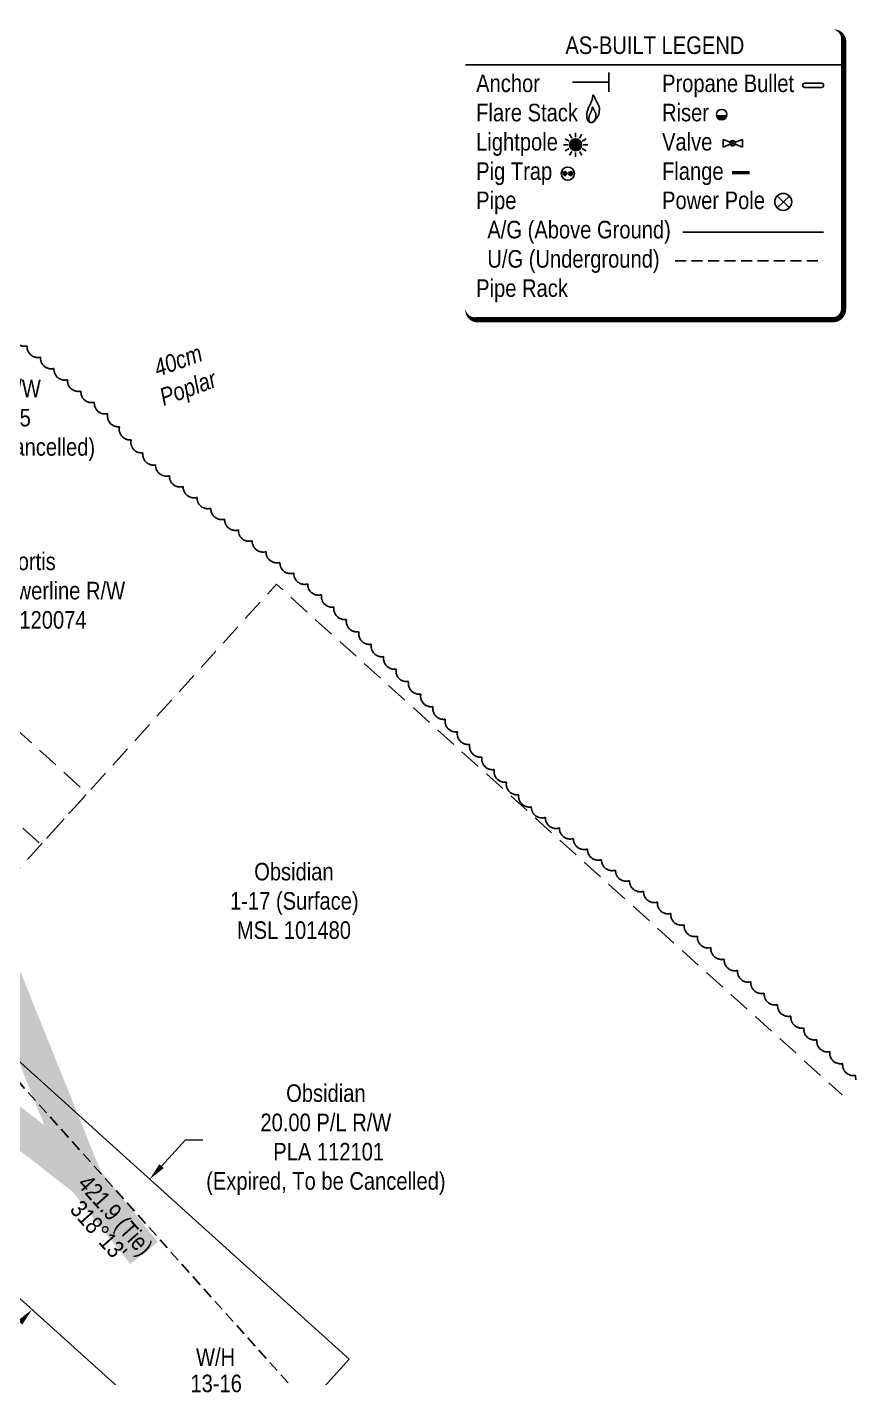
# Model space of a CAD drawing. Extents: x 603322 to 609639, y 5878497 to 5882872.
# Drawn here: x 607420 to 607892, y 5879057 to 5879826 of the extents above; entities that cross this region are included whole.
import ezdxf

# ---------------------------------------------------------------- set-up
doc = ezdxf.new("R2010")
doc.units = 0
doc.header["$LTSCALE"] = 5
doc.header["$PDSIZE"] = 0.5
for name, pattern in [('0', [1, 1, 0]), ('foc-ACCESSROAD', [3.75, 2.5, -1.25]), ('foc-FLOWLINE', [3.75, 2.5, -1.25]), ('foc-TIELINE', [1.875, 1.25, -0.625]), ('POWERLINE5', [7.8, 2.4, -0.6, 0.6, -0.6, 0.6, -0.6, 2.4]), ('UG_PIPE', [1.875, 1.25, -0.625])]:
    doc.linetypes.add(name, pattern=pattern)
doc.layers.get('Defpoints').update_dxf_attribs({"color": 9})
doc.layers.add('AS-PIPE-AG', color=7, linetype='Continuous', true_color=0x7d00fa)
for name, color, linetype in [('AS-PIPE-UG', 44, 'UG_PIPE'), ('AS-POWER-EXISTING', 72, 'POWERLINE5'), ('AS-ROADS', 254, 'Continuous'), ('AS-SYMBOL', 7, 'Continuous'), ('C-RW', 13, 'Continuous'), ('C-WS', 13, 'foc-ACCESSROAD'), ('CG-NOTES', 7, 'Continuous'), ('F-EZE', 190, 'foc-FLOWLINE'), ('L-BD', 7, 'Continuous'), ('L-TIE', 7, 'foc-TIELINE'), ('T-BUSH', 110, '0'), ('T-BUSH-T', 110, 'Continuous')]:
    doc.layers.add(name, color=color, linetype=linetype)
for name, color, linetype, lineweight in [('C-RW-T', 13, 'Continuous', 9), ('C-WS-T', 13, 'Continuous', 9), ('F-EZE-T', 190, 'Continuous', 9)]:
    doc.layers.add(name, color=color, linetype=linetype, lineweight=lineweight)
doc.styles.add('80CG', font='ARIALN.TTF', dxfattribs={"height": 10})
doc.styles.add('80L', font='ARIALN.TTF', dxfattribs={"height": 10})
doc.styles.add('80LS', font='ARIALNI.TTF', dxfattribs={"height": 10})
doc.dimstyles.new('Compass 5 000', dxfattribs={"dimscale": 5, "dimtxt": 9, "dimasz": 2, "dimexe": 0.2, "dimexo": 0.0625, "dimgap": 0.5, "dimtad": 0, "dimtih": 1, "dimtoh": 1, "dimzin": 0, "dimdsep": 46, "dimtxsty": '80CG', "dimcen": 0.1, "dimse1": 1, "dimse2": 1, "dimclrd": 256, "dimclrt": 256, "dimaunit": 1, "dimadec": 4, "dimazin": 0, "dimtfac": 0.06, "dimtofl": 0, "dimtmove": 0, "dimatfit": 1, "dimfxl": 0.2, "dimtolj": 1, "dimtzin": 0, "dimlwd": -1, "dimarcsym": 0})

# ---------------------------------------------------------------- blocks, each defined once
blk = doc.blocks.new('*D433')
at = {"layer": 'C-RW-T', "transparency": 16777216}
for p, q in [((607496.36, 5879176.99), (607510, 5879192.09)), ((607510, 5879192.09), (607520, 5879192.09)), ((607415.97, 5879087.95), (607409.27, 5879080.53))]:
    blk.add_line(p, q, dxfattribs=at)
for points in [[(607495.13, 5879178.11), (607497.6, 5879175.87), (607489.66, 5879169.57)], [(607414.74, 5879089.07), (607417.21, 5879086.84), (607422.68, 5879095.38)]]:
    blk.add_solid(points, dxfattribs=at)
at = {"layer": 'Defpoints', "color": 0, "transparency": 16777216}
for p in [(607131.28, 5879493.16), (607064.29, 5879418.97), (607422.68, 5879095.38)]:
    blk.add_point(p, dxfattribs=at)
at = {"layer": 'C-RW-T', "transparency": 16777216, "insert": (607589.94, 5879192.09), "char_height": 10, "attachment_point": 5, "style": '80CG'}
blk.add_mtext('\\A1;Obsidian\\P20.00 P/L R/W\\P PLA 112101\\P{\\A0;(Expired, To be Cancelled)}', dxfattribs=at)
blk = doc.blocks.new('*D434')
at = {"layer": 'C-RW-T', "transparency": 16777216}
for p, q in [((607251.2, 5879663.84), (607243.78, 5879670.54)), ((607303.11, 5879616.91), (607310.53, 5879610.2)), ((607310.53, 5879610.2), (607320.53, 5879610.2))]:
    blk.add_line(p, q, dxfattribs=at)
for points in [[(607252.32, 5879665.08), (607250.08, 5879662.6), (607258.62, 5879657.13)], [(607304.23, 5879618.15), (607302, 5879615.67), (607295.7, 5879623.62)]]:
    blk.add_solid(points, dxfattribs=at)
at = {"layer": 'Defpoints', "color": 0, "transparency": 16777216}
for p in [(607263.49, 5879662.51), (607300.56, 5879629), (607295.7, 5879623.62)]:
    blk.add_point(p, dxfattribs=at)
at = {"layer": 'C-RW-T', "transparency": 16777216, "insert": (607390.47, 5879610.2), "char_height": 10, "attachment_point": 5, "style": '80CG'}
blk.add_mtext('\\A1;Obsidian\\P10.00 P/L R/W\\PPLA 112095\\P(Expired, To be Cancelled)', dxfattribs=at)
blk = doc.blocks.new('*D435')
at = {"layer": 'Defpoints', "color": 0, "transparency": 16777216}
for p in [(607342.82, 5879489.95), (607357.13, 5879477.02), (607306.87, 5879421.4)]:
    blk.add_point(p, dxfattribs=at)
at = {"layer": 'F-EZE-T', "transparency": 16777216}
for p, q in [((607349.53, 5879497.37), (607356.23, 5879504.79)), ((607356.23, 5879504.79), (607366.23, 5879504.79)), ((607285.85, 5879426.91), (607279.15, 5879419.49))]:
    blk.add_line(p, q, dxfattribs=at)
for points in [[(607348.29, 5879498.49), (607350.76, 5879496.25), (607342.82, 5879489.95)], [(607284.62, 5879428.03), (607287.09, 5879425.79), (607292.56, 5879434.33)]]:
    blk.add_solid(points, dxfattribs=at)
at = {"layer": 'F-EZE-T', "transparency": 16777216, "insert": (607421.87, 5879504.79), "char_height": 10, "attachment_point": 5, "style": '80CG'}
blk.add_mtext('\\A1;Fortis\\P15.00 Powerline R/W\\PEZE 120074', dxfattribs=at)
blk = doc.blocks.new('as-built legend')
blk.add_hatch(color=13).paths.add_polyline_path([(38.34, 16.13), (32.53, 16.13, 0.774597)])
h = blk.add_hatch(color=13)
h.dxf.hatch_style = 1
edge = h.paths.add_edge_path()
edge.add_arc((-47.68, -0.3), 3.41, 0, 360)
at = {"layer": 'AS-SYMBOL'}
h = blk.add_hatch(color=13, dxfattribs=at)
h.dxf.hatch_style = 1
h.paths.add_polyline_path([(-52.68, -16.7, 1), (-54.93, -16.7, 1)])
h = blk.add_hatch(color=13, dxfattribs=at)
h.dxf.hatch_style = 1
h.paths.add_polyline_path([(-51.67, -16.7, 1), (-49.42, -16.7, 1)])
at = {"color": 1}
blk.add_line((-110.33, 45.29), (104.8, 45.29), dxfattribs=at)
at = {"color": 13}
for p, q in [((92.28, 34.74), (82.68, 34.74)), ((92.28, 32.34), (82.68, 32.34)), ((32.53, 16.13), (38.34, 16.13)), ((-51.42, 1.85), (-53.65, 3.14)), ((-49.84, 3.43), (-51.13, 5.67)), ((-47.68, 4), (-47.68, 6.59)), ((-45.53, 3.43), (-44.24, 5.67)), ((-43.95, 1.85), (-41.71, 3.14)), ((36.2, 2.77), (36.2, -1.63)), ((40.25, 1.15), (36.2, 2.77)), ((43.14, 1.15), (47.2, 2.77)), ((47.2, 2.77), (47.2, -1.63)), ((-51.99, -0.3), (-54.58, -0.3)), ((-51.42, -2.46), (-53.65, -3.75)), ((-49.84, -4.04), (-51.13, -6.28)), ((-47.68, -4.61), (-47.68, -7.2)), ((-45.53, -4.04), (-44.24, -6.28)), ((-43.95, -2.46), (-41.71, -3.75)), ((-43.37, -0.3), (-40.79, -0.3)), ((36.2, -1.63), (40.25, 0)), ((47.2, -1.63), (43.14, 0))]:
    blk.add_line(p, q, dxfattribs=at)
at = {"color": 1, "flags": 128}
blk.add_lwpolyline([(-104.33, -99.93, 3, 3, 0), (98.8, -99.93, 3, 3, 0.414214), (104.8, -93.93, 3, 3, 0), (104.8, 59.29, 3, 0, 0.414214), (98.8, 65.29, 0, 0, 0), (-104.33, 65.29, 0, 0, 0.414214), (-110.33, 59.29, 0, 0, 0), (-110.33, -93.93, 0, 3, 0.414214)], format="xyseb", close=True, dxfattribs=at)
at = {"color": 13, "flags": 128}
for points in [[(-37.58, 12.69), (-37.79, 12.59), (-38, 12.5), (-38.23, 12.43), (-38.46, 12.38), (-38.69, 12.35), (-38.92, 12.34), (-39.14, 12.35), (-39.36, 12.38), (-39.56, 12.44), (-39.75, 12.51), (-39.94, 12.61), (-40.11, 12.74), (-40.27, 12.88), (-40.42, 13.06), (-40.57, 13.25), (-40.71, 13.48), (-40.85, 13.72), (-40.97, 14), (-41.09, 14.29), (-41.19, 14.62), (-41.28, 14.97), (-41.34, 15.35), (-41.38, 15.76), (-41.39, 16.19), (-41.37, 16.65), (-41.33, 17.13), (-41.26, 17.62), (-41.16, 18.11), (-41.05, 18.61), (-40.93, 19.1), (-40.79, 19.57), (-40.64, 20.02), (-40.49, 20.45), (-40.33, 20.85), (-40.16, 21.23), (-39.99, 21.59), (-39.82, 21.95), (-39.65, 22.3), (-39.47, 22.66), (-39.3, 23.01), (-39.12, 23.38), (-38.95, 23.76), (-38.79, 24.14), (-38.63, 24.53), (-38.48, 24.92), (-38.35, 25.3), (-38.24, 25.69), (-38.15, 26.07), (-38.07, 26.44), (-38.02, 26.79), (-37.98, 27.12), (-37.94, 27.41), (-37.9, 27.65), (-37.87, 27.84), (-37.82, 27.97), (-37.75, 28.02), (-37.67, 27.99), (-37.57, 27.89), (-37.46, 27.73), (-37.34, 27.52), (-37.21, 27.28), (-37.08, 27.01), (-36.95, 26.74), (-36.82, 26.46), (-36.7, 26.2), (-36.58, 25.94), (-36.46, 25.69), (-36.34, 25.45), (-36.22, 25.21), (-36.1, 24.96), (-35.98, 24.71), (-35.84, 24.45), (-35.7, 24.18), (-35.55, 23.9), (-35.4, 23.62), (-35.24, 23.33), (-35.09, 23.05), (-34.94, 22.77), (-34.8, 22.5), (-34.67, 22.24), (-34.55, 21.99), (-34.45, 21.75), (-34.36, 21.53), (-34.28, 21.31), (-34.22, 21.11), (-34.17, 20.9), (-34.13, 20.7), (-34.11, 20.51), (-34.11, 20.31), (-34.12, 20.11), (-34.13, 19.91), (-34.16, 19.71), (-34.19, 19.5), (-34.22, 19.29), (-34.25, 19.08), (-34.27, 18.86), (-34.29, 18.63), (-34.31, 18.4), (-34.33, 18.16), (-34.35, 17.92), (-34.38, 17.68), (-34.42, 17.44), (-34.47, 17.2), (-34.54, 16.96), (-34.62, 16.73), (-34.73, 16.5), (-34.84, 16.27), (-34.97, 16.05), (-35.1, 15.84), (-35.24, 15.63), (-35.37, 15.43), (-35.5, 15.24), (-35.63, 15.05), (-35.75, 14.88), (-35.86, 14.71), (-35.97, 14.54), (-36.08, 14.37), (-36.19, 14.21), (-36.3, 14.05), (-36.41, 13.89), (-36.53, 13.72), (-36.65, 13.56), (-36.78, 13.4), (-36.92, 13.24), (-37.07, 13.08), (-37.22, 12.94), (-37.4, 12.81)], [(-38.04, 12.55), (-38.16, 12.49), (-38.28, 12.44), (-38.4, 12.4), (-38.53, 12.37), (-38.66, 12.36), (-38.79, 12.35), (-38.92, 12.36), (-39.04, 12.37), (-39.15, 12.4), (-39.26, 12.45), (-39.36, 12.5), (-39.45, 12.57), (-39.54, 12.65), (-39.63, 12.75), (-39.71, 12.86), (-39.79, 12.99), (-39.87, 13.12), (-39.94, 13.28), (-40, 13.44), (-40.06, 13.63), (-40.11, 13.82), (-40.14, 14.04), (-40.17, 14.26), (-40.17, 14.5), (-40.16, 14.76), (-40.14, 15.03), (-40.1, 15.3), (-40.05, 15.58), (-39.98, 15.86), (-39.91, 16.14), (-39.84, 16.4), (-39.75, 16.65), (-39.67, 16.89), (-39.58, 17.11), (-39.49, 17.33), (-39.39, 17.53), (-39.29, 17.73), (-39.2, 17.93), (-39.1, 18.13), (-39, 18.33), (-38.9, 18.53), (-38.81, 18.74), (-38.71, 18.96), (-38.63, 19.18), (-38.55, 19.39), (-38.47, 19.61), (-38.41, 19.83), (-38.36, 20.04), (-38.32, 20.24), (-38.29, 20.44), (-38.26, 20.63), (-38.24, 20.79), (-38.22, 20.92), (-38.2, 21.03), (-38.17, 21.1), (-38.14, 21.13), (-38.09, 21.11), (-38.04, 21.06), (-37.97, 20.97), (-37.91, 20.85), (-37.83, 20.72), (-37.76, 20.57), (-37.69, 20.41), (-37.61, 20.26), (-37.54, 20.11), (-37.48, 19.97), (-37.41, 19.83), (-37.35, 19.69), (-37.28, 19.55), (-37.21, 19.42), (-37.14, 19.28), (-37.07, 19.13), (-36.99, 18.98), (-36.9, 18.82), (-36.82, 18.66), (-36.73, 18.51), (-36.64, 18.35), (-36.56, 18.19), (-36.48, 18.04), (-36.41, 17.89), (-36.34, 17.75), (-36.29, 17.62), (-36.23, 17.5), (-36.19, 17.38), (-36.16, 17.26), (-36.13, 17.15), (-36.11, 17.03), (-36.1, 16.92), (-36.1, 16.81), (-36.1, 16.7), (-36.11, 16.59), (-36.12, 16.48), (-36.14, 16.36), (-36.16, 16.24), (-36.17, 16.12), (-36.19, 16), (-36.2, 15.87), (-36.21, 15.74), (-36.22, 15.61), (-36.23, 15.48), (-36.25, 15.34), (-36.27, 15.21), (-36.3, 15.07), (-36.33, 14.94), (-36.38, 14.81), (-36.44, 14.68), (-36.51, 14.55), (-36.58, 14.43), (-36.65, 14.31), (-36.73, 14.19), (-36.8, 14.08), (-36.88, 13.97), (-36.95, 13.87), (-37.01, 13.77), (-37.08, 13.67), (-37.14, 13.58), (-37.2, 13.49), (-37.26, 13.4), (-37.32, 13.31), (-37.39, 13.22), (-37.45, 13.12), (-37.52, 13.03), (-37.59, 12.94), (-37.67, 12.85), (-37.75, 12.77), (-37.84, 12.69), (-37.94, 12.61)]]:
    blk.add_lwpolyline(points, close=True, dxfattribs=at)
at = {"color": 13, "const_width": 2, "flags": 128}
blk.add_lwpolyline([(41.29, -16.19), (46.29, -16.19), (51.29, -16.19)], dxfattribs=at)
at = {"color": 13}
for centre, radius in [((35.43, 16.88), 3), ((-47.68, -0.3), 3.41), ((41.7, 0.57), 1.56), ((41.7, 0.57), 0.55)]:
    blk.add_circle(centre, radius, dxfattribs=at)
for centre, start, end in [((82.68, 33.54), 90, 270), ((92.28, 33.54), 270, 90)]:
    blk.add_arc(centre, 1.2, start, end, dxfattribs=at)
at = {"layer": 'AS-PIPE-AG', "flags": 128}
blk.add_lwpolyline([(13.42, -50.16), (93.42, -50.16)], dxfattribs=at)
at = {"layer": 'AS-PIPE-UG', "flags": 128}
blk.add_lwpolyline([(8.96, -66.48), (93.34, -66.48)], dxfattribs=at)
at = {"layer": 'AS-POWER-EXISTING', "linetype": 'Continuous'}
for p, q in [((73.96, -36.16), (67.1, -29.45)), ((67.1, -36.24), (73.96, -29.53))]:
    blk.add_line(p, q, dxfattribs=at)
blk.add_circle((70.49, -32.85), 4.8, dxfattribs=at)
at = {"layer": 'AS-SYMBOL', "color": 72}
blk.add_line((-28.86, 29.87), (-28.86, 40.87), dxfattribs=at)
at = {"layer": 'AS-SYMBOL', "color": 72, "flags": 128}
blk.add_lwpolyline([(-49.49, 35.37), (-28.86, 35.37)], dxfattribs=at)
at = {"layer": 'AS-SYMBOL', "color": 13}
for centre, radius in [((-52.17, -16.72), 3.75), ((-53.8, -16.7), 1.12), ((-50.54, -16.7), 1.12)]:
    blk.add_circle(centre, radius, dxfattribs=at)
at = {"insert": (-60.3, 61.42), "char_height": 10, "attachment_point": 1, "style": '80L'}
blk.add_mtext_dynamic_manual_height_columns('\\pi6.80782;AS-BUILT LEGEND', width=114.8298, gutter_width=45, heights=[0], dxfattribs=at)
at = {"layer": 'CG-NOTES', "char_height": 10, "attachment_point": 1, "style": '80L'}
for s, insert, width in [('Anchor\\PFlare Stack\\PLightpole\\PPig Trap\\PPipe\\P  A/G (Above Ground)\\P  U/G (Underground)\\PPipe Rack', (-104.29, 39.73), 110.2091), ('Propane Bullet\\PRiser\\PValve\\PFlange\\PPower Pole', (1.51, 39.73), 85.1819)]:
    blk.add_mtext(s, dxfattribs=dict(at, insert=insert, width=width))

msp = doc.modelspace()

# ---------------------------------------------------------------- linework, layer by layer
at = {"layer": 'AS-ROADS', "const_width": 19.992, "flags": 128}
for points in [[(607324.333, 5879792.881), (607172.903, 5879622.064), (607132.734, 5879548.849), (607109.105, 5879483.9), (607120.919, 5879441.388), (607199.926, 5879345.152), (607353.687, 5879246.881), (607452.853, 5879169.587), (607486.413, 5879127.477)], [(607172.903, 5879622.064), (607165.655, 5879546.179), (607184.2, 5879503.915), (607400.069, 5879300.755), (607452.853, 5879169.587)]]:
    msp.add_lwpolyline(points, dxfattribs=at)
at = {"layer": 'C-RW'}
msp.add_lwpolyline([(606580.113, 5879230.426), (606930.527, 5879443.256), (607045.584, 5879570.531), (607603.17, 5879067.08), (607536.183, 5878992.889), (607034.259, 5879446.083), (606979.164, 5879385.271), (606874.121, 5879321.47), (606784.069, 5879266.639), (606619.028, 5879166.371)], dxfattribs=at)
at = {"layer": 'C-WS', "flags": 128}
msp.add_lwpolyline([(607355.702, 5879764.523), (607186.815, 5879577.704), (607427.743, 5879360.149), (607561.759, 5879508.493), (607883.773, 5879217.594)], dxfattribs=at)
at = {"layer": 'F-EZE', "flags": 128}
msp.add_lwpolyline([(607384.763, 5879738.252), (607294.333, 5879638.445), (607296.204, 5879623.358), (607308.953, 5879520.559), (607454.134, 5879389.362), (607403.873, 5879333.728), (607209.632, 5879509.269), (607207.653, 5879525.237), (607203.105, 5879561.9), (607199.433, 5879591.5), (607193.563, 5879638.811), (607329.168, 5879788.51)], dxfattribs=at)
at = {"layer": 'L-TIE', "flags": 128}
msp.add_lwpolyline([(607687.069, 5878920.692), (607360.735, 5879285.978)], dxfattribs=at)
at = {"layer": 'T-BUSH', "flags": 128}
msp.add_lwpolyline([(607891.65, 5879226.255, -0.102375), (607891.472, 5879228.721, -0.5205671), (607884.108, 5879235.48, -0.5205671), (607876.743, 5879242.239, -0.5205671), (607869.379, 5879248.998, -0.5205671), (607862.015, 5879255.757, -0.5205671), (607854.651, 5879262.516, -0.5205671), (607847.071, 5879269.031, -0.5205671), (607839.465, 5879275.517, -0.5205671), (607831.86, 5879282.004, -0.5205671), (607824.255, 5879288.491, -0.5205671), (607816.65, 5879294.977, -0.5205671), (607809.044, 5879301.464, -0.5205671), (607801.439, 5879307.95, -0.5205671), (607793.834, 5879314.437, -0.5205671), (607786.229, 5879320.923, -0.5205671), (607778.623, 5879327.41, -0.5205671), (607770.781, 5879333.6, -0.5205671), (607762.791, 5879339.608, -0.5205671), (607754.802, 5879345.615, -0.5205671), (607746.813, 5879351.622, -0.5205671), (607738.824, 5879357.629, -0.5205671), (607730.834, 5879363.636, -0.5205671), (607722.845, 5879369.644, -0.5205671), (607714.856, 5879375.651, -0.5205671), (607706.866, 5879381.658, -0.5205671), (607699.683, 5879388.58, -0.5205671), (607692.717, 5879395.748, -0.5205671), (607685.75, 5879402.917, -0.5205671), (607678.784, 5879410.085, -0.5205671), (607671.818, 5879417.253, -0.5205671), (607664.851, 5879424.422, -0.5205671), (607657.885, 5879431.59, -0.5205671), (607650.919, 5879438.758, -0.5205671), (607643.952, 5879445.927, -0.5205671), (607636.986, 5879453.095, -0.5205671), (607629.937, 5879460.182, -0.5205671), (607622.866, 5879467.248, -0.5205671), (607615.796, 5879474.314, -0.5205671), (607608.726, 5879481.379, -0.5205671), (607601.655, 5879488.445, -0.5205671), (607594.585, 5879495.511, -0.5205671), (607587.477, 5879502.535, -0.5205671), (607579.584, 5879508.669, -0.5205671), (607571.692, 5879514.803, -0.5205671), (607563.8, 5879520.936, -0.5205671), (607555.907, 5879527.07, -0.5205671), (607548.034, 5879533.229, -0.5205671), (607540.178, 5879539.409, -0.5205671), (607532.322, 5879545.59, -0.5205671), (607524.466, 5879551.771, -0.5205671), (607516.61, 5879557.951, -0.5205671), (607508.754, 5879564.132, -0.5205671), (607500.898, 5879570.312, -0.5205671), (607493.042, 5879576.493, -0.5205671), (607485.783, 5879583.309, -0.5205671), (607479.119, 5879590.759, -0.5205671), (607472.456, 5879598.21, -0.5205671), (607465.793, 5879605.661, -0.5205671), (607458.174, 5879612.127, -0.5205671), (607450.517, 5879618.552, -0.5205671), (607442.859, 5879624.977, -0.5205671), (607435.201, 5879631.401, -0.5205671), (607427.544, 5879637.826, -0.5205671), (607419.886, 5879644.25, -0.5205671), (607412.228, 5879650.675, -0.5205671), (607406.677, 5879658.917, -0.5205671), (607401.444, 5879667.434, -0.5205671), (607396.212, 5879675.95, -0.5205671), (607390.979, 5879684.467, -0.5205671), (607391.681, 5879693.128, -0.5205671), (607396.494, 5879701.889, -0.5205671), (607401.307, 5879710.649, -0.4974855), (607405.677, 5879719.345)], format="xyb", dxfattribs=at)

# ---------------------------------------------------------------- block references
at = {"layer": 'CG-NOTES'}
msp.add_blockref('as-built legend', (607779.77, 5879759.113), dxfattribs=at)

# ---------------------------------------------------------------- texts
at = {"layer": 'C-WS-T', "insert": (607515.252, 5879073.254), "char_height": 9.99577, "attachment_point": 1, "line_spacing_factor": 0.9, "style": '80L'}
msp.add_mtext_dynamic_manual_height_columns('\\pi0.78977;W/H\\P\\pi-2.39442;13-16', width=22.7234, gutter_width=49.979, heights=[0], dxfattribs=at)
at = {"layer": 'L-BD', "insert": (607455.38, 5879173.165), "char_height": 9.99576, "width": 54.77663, "attachment_point": 1, "rotation": 311.7766, "line_spacing_factor": 0.775805, "style": '80L'}
msp.add_mtext("\\pi0.11475;421.9 (Tie)\\P\\pi8.08886;318°13'", dxfattribs=at)
at = {"layer": 'T-BUSH-T', "linetype": 'Continuous', "insert": (607504.024, 5879640.667), "char_height": 9.9958, "width": 34.19194, "attachment_point": 2, "rotation": 20, "style": '80LS'}
msp.add_mtext('40cm \\PPoplar', dxfattribs=at)

# ---------------------------------------------------------------- dimensions: what is measured, and where the dimension line sits
at = {"layer": 'C-RW-T', "color": 3}
dim = msp.add_linear_dim(base=(607295.696, 5879623.617), p1=(607263.486, 5879662.515), p2=(607300.561, 5879628.998), angle=317.88607, text='Obsidian\\P10.00 P/L R/W\\PPLA 112095\\P(Expired, To be Cancelled)', dimstyle='Compass 5 000', dxfattribs=at)
dim.commit()
dim.dimension.update_dxf_attribs({"geometry": '*D434', "text_midpoint": (607390.47, 5879610.204), "dimtype": 161})
dim = msp.add_linear_dim(base=(607422.675, 5879095.376), p1=(607131.276, 5879493.158), p2=(607064.289, 5879418.968), angle=227.920748, text='Obsidian\\P20.00 P/L R/W\\P PLA 112101\\P{\\A0;(Expired, To be Cancelled)}', dimstyle='Compass 5 000', override={"dimtfill": 0}, dxfattribs=at)
dim.commit()
dim.dimension.update_dxf_attribs({"geometry": '*D433', "text_midpoint": (607589.935, 5879192.087), "dimtype": 161})
at = {"layer": 'F-EZE-T', "color": 3}
dim = msp.add_aligned_dim(p1=(607306.867, 5879421.396), p2=(607357.133, 5879477.02), distance=19.287, text='Fortis\\P15.00 Powerline R/W\\PEZE 120074', dimstyle='Compass 5 000', dxfattribs=at)
dim.commit()
dim.dimension.update_dxf_attribs({"geometry": '*D435', "text_midpoint": (607421.867, 5879504.79)})

# ---------------------------------------------------------------- next in the draw order: texts
at = {"layer": 'C-WS-T', "insert": (607531.053, 5879349.787), "char_height": 9.99577, "attachment_point": 1, "style": '80L', "bg_fill": 3, "box_fill_scale": 1.15, "bg_fill_color": 256, "bg_fill_true_color": 256, "bg_fill_transparency": 0}
msp.add_mtext_dynamic_manual_height_columns('\\pi18.08308;Obsidian\\P\\pi4.35765;1-17 (Surface)\\P\\pi8.2305;MSL 101480', width=79.98117, gutter_width=49.979, heights=[0], dxfattribs=at)

doc.saveas('drawing.dxf')
